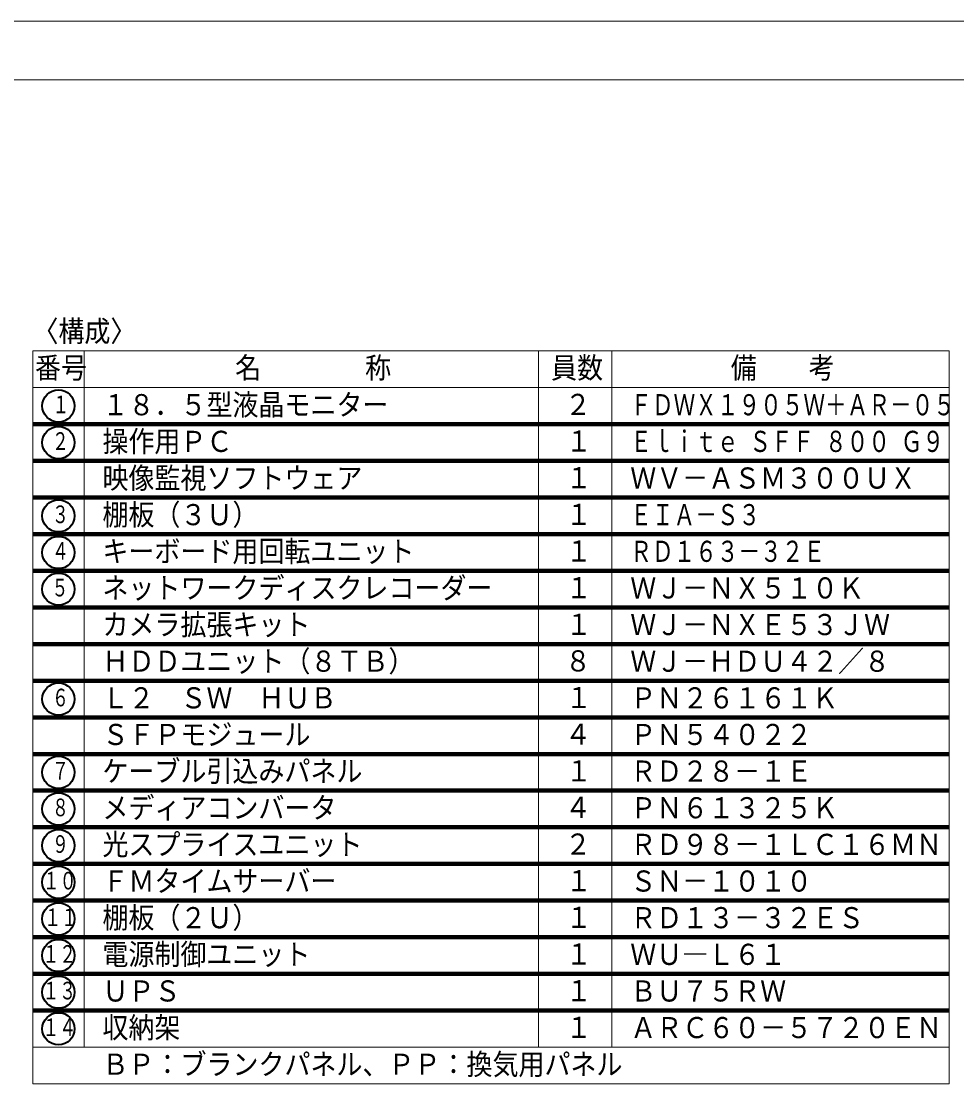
# Model space of a CAD drawing. Units: millimetres on the paper. Extents: x -1400 to 1400, y -280 to 280.
# Drawn here: x -257.6 to -130, y -143.5 to 1.5 of the extents above; entities that cross this region are included whole.
import ezdxf
from ezdxf.enums import TextEntityAlignment as Align

# ---------------------------------------------------------------- set-up
doc = ezdxf.new("R2010")
doc.units = ezdxf.units.MM
for name, color, linetype, lineweight in [('0-1_F-F_', 2, 'Continuous', 80), ('0-2_Defpoints', 1, 'Continuous', 80), ('0-3_WAKU-M', 7, 'Continuous', 20), ('0-7_waku', 1, 'Continuous', 80)]:
    doc.layers.add(name, color=color, linetype=linetype, lineweight=lineweight)
doc.layers.add('0-8_HOJO', color=1, linetype='Continuous')
doc.styles.add('ＭＳ ゴシック', font='')
doc.styles.get('ＭＳ ゴシック').set_extended_font_data('MS Gothic')

# ---------------------------------------------------------------- blocks, each defined once
blk = doc.blocks.new('U20')
at = {"layer": '0-2_Defpoints', "color": 4, "lineweight": 9}
for p, q in [((125, 0), (0, 0)), ((0, 0), (0, -100)), ((7, 0), (7, -95)), ((69, -95), (69, 0)), ((79, -95), (79, 0)), ((125, -100), (125, 0)), ((125, -5), (0, -5)), ((0, -95), (125, -95)), ((0, -100), (125, -100))]:
    blk.add_line(p, q, dxfattribs=at)
at = {"layer": '0-2_Defpoints'}
for p, q in [((125, -10), (0, -10)), ((125, -15), (0, -15)), ((125, -20), (0, -20)), ((125, -25), (0, -25)), ((125, -30), (0, -30)), ((125, -35), (0, -35)), ((125, -40), (0, -40)), ((125, -45), (0, -45)), ((125, -50), (0, -50)), ((125, -55), (0, -55)), ((125, -60), (0, -60)), ((125, -65), (0, -65)), ((125, -70), (0, -70)), ((125, -75), (0, -75)), ((125, -80), (0, -80)), ((125, -85), (0, -85)), ((125, -90), (0, -90))]:
    blk.add_line(p, q, dxfattribs=at)
at = {"layer": '0-1_F-F_', "style": 'ＭＳ ゴシック', "width": 0.9}
for s, p in [('〈構成〉', (-0.05, 0.395)), ('番号', (0.3, -4.605)), ('名\u3000\u3000\u3000\u3000称', (27.6, -4.605)), ('員数', (70.7, -4.605)), ('備\u3000\u3000考', (95.2, -4.605)), ('ＢＰ：ブランクパネル、ＰＰ：換気用パネル', (9.5, -99.645))]:
    blk.add_text(s, height=2.889, dxfattribs=at).set_placement(p, align=Align.BOTTOM_LEFT)

msp = doc.modelspace()

# ---------------------------------------------------------------- linework, layer by layer
at = {"layer": '0-1_F-F_', "lineweight": 40}
for centre in [(-252.5, -50.964), (-252.5, -55.964), (-252.5, -65.964), (-252.5, -70.964), (-252.5, -75.964), (-252.5, -90.964), (-252.5, -100.964), (-252.5, -105.964), (-252.5, -110.964), (-252.5, -115.964), (-252.5, -120.964), (-252.5, -125.964), (-252.5, -130.964), (-252.5, -135.964)]:
    msp.add_circle(centre, 2.2, dxfattribs=at)
at = {"layer": '0-3_WAKU-M'}
for p, q in [((-387, 1.536), (387, 1.536)), ((-387, -6.464), (387, -6.464))]:
    msp.add_line(p, q, dxfattribs=at)

# ---------------------------------------------------------------- block references
at = {"layer": '0-7_waku'}
msp.add_blockref('U20', (-256, -43.464), dxfattribs=at)

# ---------------------------------------------------------------- texts
at = {"layer": '0-1_F-F_', "style": 'ＭＳ ゴシック'}
for s, height, width, p in [('１８．５型液晶モニター', 2.889, 0.9, (-246.5, -53.109)), ('２', 2.889, 0.9, (-183.4, -53.069)), ('１', 2.405, 0.7, (-253.313, -52.676)), ('２', 2.405, 0.7, (-253.375, -57.676)), ('操作用ＰＣ', 2.889, 0.9, (-246.5, -58.109)), ('１', 2.889, 0.9, (-183.3, -58.069)), ('映像監視ソフトウェア', 2.889, 0.9, (-246.5, -63.109)), ('１', 2.889, 0.9, (-183.3, -63.069)), ('３', 2.405, 0.7, (-253.375, -67.676)), ('棚板（３Ｕ）', 2.889, 0.9, (-246.5, -68.109)), ('１', 2.889, 0.9, (-183.3, -68.069)), ('４', 2.405, 0.7, (-253.375, -72.676)), ('キーボード用回転ユニット', 2.889, 0.9, (-246.5, -73.109)), ('１', 2.889, 0.9, (-183.3, -73.069)), ('ネットワークディスクレコーダー', 2.889, 0.9, (-246.5, -78.109)), ('５', 2.405, 0.7, (-253.438, -77.676)), ('１', 2.889, 0.9, (-183.3, -78.069)), ('カメラ拡張キット', 2.889, 0.9, (-246.5, -83.109)), ('１', 2.889, 0.9, (-183.3, -83.069)), ('ＨＤＤユニット（８ＴＢ）', 2.889, 0.9, (-246.5, -88.109)), ('８', 2.889, 0.9, (-183.4, -88.069)), ('６', 2.405, 0.7, (-253.375, -92.676)), ('Ｌ２\u3000ＳＷ\u3000ＨＵＢ', 2.889, 0.9, (-246.5, -93.109)), ('１', 2.889, 0.9, (-183.3, -93.069)), ('ＳＦＰモジュール', 2.889, 0.9, (-246.5, -98.109)), ('４', 2.889, 0.9, (-183.4, -98.069)), ('７', 2.405, 0.7, (-253.375, -102.676)), ('ケーブル引込みパネル', 2.889, 0.9, (-246.5, -103.109)), ('１', 2.889, 0.9, (-183.3, -103.069)), ('メディアコンバータ', 2.889, 0.9, (-246.5, -108.109)), ('４', 2.889, 0.9, (-183.4, -108.069)), ('８', 2.405, 0.7, (-253.375, -107.676)), ('９', 2.405, 0.7, (-253.375, -112.676)), ('光スプライスユニット', 2.889, 0.9, (-246.5, -113.109)), ('２', 2.889, 0.9, (-183.4, -113.069)), ('１０', 2.405, 0.7, (-254.625, -117.676)), ('ＦＭタイムサーバー', 2.889, 0.9, (-246.5, -118.109)), ('１', 2.889, 0.9, (-183.3, -118.069)), ('棚板（２Ｕ）', 2.889, 0.9, (-246.5, -123.109)), ('１１', 2.405, 0.7, (-254.438, -122.676)), ('１', 2.889, 0.9, (-183.3, -123.069)), ('１２', 2.405, 0.7, (-254.688, -127.676)), ('電源制御ユニット', 2.889, 0.9, (-246.5, -128.109)), ('１', 2.889, 0.9, (-183.3, -128.069)), ('１３', 2.405, 0.7, (-254.688, -132.676)), ('ＵＰＳ', 2.889, 0.9, (-246.5, -133.109)), ('１', 2.889, 0.9, (-183.3, -133.069)), ('１４', 2.405, 0.7, (-254.688, -137.676)), ('収納架', 2.889, 0.9, (-246.5, -138.109)), ('１', 2.889, 0.9, (-183.3, -138.069))]:
    msp.add_text(s, height=height, dxfattribs=dict(at, width=width)).set_placement(p, align=Align.BOTTOM_LEFT)
at = {"layer": '0-8_HOJO', "style": 'ＭＳ ゴシック'}
for s, width, p in [('ＦＤＷＸ１９０５Ｗ＋ＡＲ－０５', 0.75, (-174.5, -53.109)), ('Ｅｌｉｔｅ ＳＦＦ ８００ Ｇ９', 0.75, (-174.5, -58.109)), ('ＷＶ－ＡＳＭ３００ＵＸ', 0.9, (-174.5, -63.109)), ('ＥＩＡ－Ｓ３', 0.75, (-174.5, -68.109)), ('ＲＤ１６３－３２Ｅ', 0.75, (-174.5, -73.109)), ('ＷＪ－ＮＸ５１０Ｋ', 0.9, (-174.5, -78.109)), ('ＷＪ－ＮＸＥ５３ＪＷ', 0.9, (-174.5, -83.109)), ('ＷＪ－ＨＤＵ４２／８', 0.9, (-174.5, -88.109)), ('ＰＮ２６１６１Ｋ', 0.9, (-174.5, -93.109)), ('ＰＮ５４０２２', 0.9, (-174.5, -98.109)), ('ＲＤ２８－１Ｅ', 0.9, (-174.5, -103.109)), ('ＰＮ６１３２５Ｋ', 0.9, (-174.5, -108.109)), ('ＲＤ９８－１ＬＣ１６ＭＮ', 0.9, (-174.5, -113.109)), ('ＳＮ－１０１０', 0.9, (-174.5, -118.109)), ('ＲＤ１３－３２ＥＳ', 0.9, (-174.5, -123.109)), ('ＷＵ―Ｌ６１', 0.9, (-174.5, -128.109)), ('ＢＵ７５ＲＷ', 0.9, (-174.5, -133.109)), ('ＡＲＣ６０－５７２０ＥＮ', 0.9, (-174.5, -138.109))]:
    msp.add_text(s, height=2.886, dxfattribs=dict(at, width=width)).set_placement(p, align=Align.BOTTOM_LEFT)

doc.saveas('drawing.dxf')
